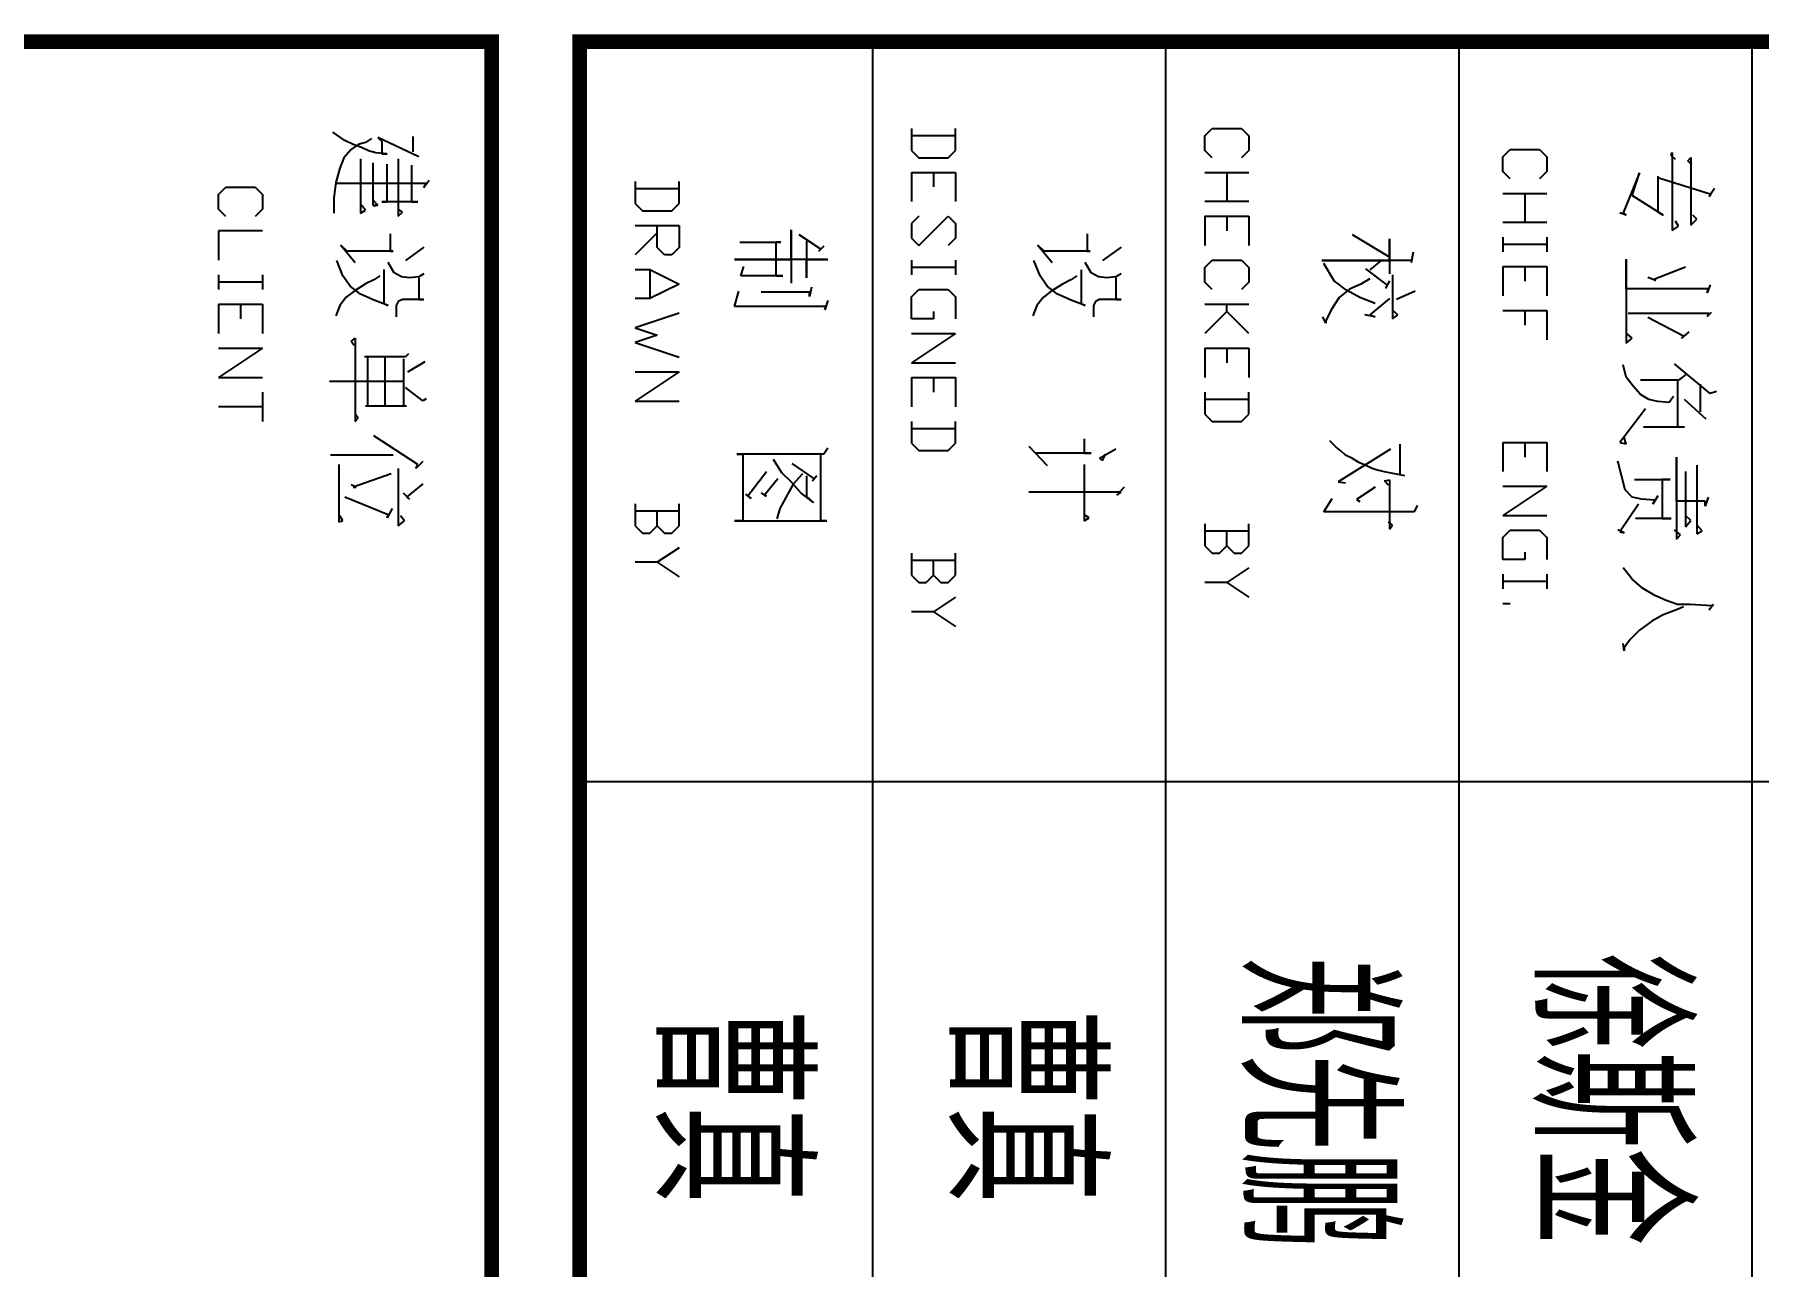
# Model space of a CAD drawing. Extents: x 2506385 to 2810062, y -487803 to -193521.
# Drawn here: x 2611502 to 2617385, y -446219 to -442014 of the extents above; entities that cross this region are included whole.
import ezdxf

# ---------------------------------------------------------------- set-up
doc = ezdxf.new("R2010")
doc.units = 0
doc.header["$LTSCALE"] = 1000
doc.header["$MEASUREMENT"] = 0
doc.layers.add('PUB_TITLE', color=4, linetype='Continuous')
doc.styles.add('TSSD_REIN', font='TSSDENG', dxfattribs={"width": 0.8, "bigfont": 'TSSDCHN'})

# ---------------------------------------------------------------- blocks, each defined once
blk = doc.blocks.new('EWW')
at = {"layer": 'PUB_TITLE'}
for p, q in [((-162743.9, 283054.6), (-162743.9, 276075)), ((-165269.8, 280054.6), (-158269.8, 280054.6)), ((-164748.5, 279916.6), (-164804.5, 279738.1)), ((-164769.5, 279927.1), (-164741.5, 279909.6)), ((-164741.5, 279909.6), (-164748.5, 279916.6)), ((-164440.5, 279913.1), (-164412.5, 279902.6)), ((-164346, 279916.6), (-164332, 279902.6)), ((-164069.5, 279913.1), (-164171, 279790.6)), ((-164076.5, 279934.1), (-164069.5, 279913.1)), ((-163348.5, 279923.6), (-163331, 279909.6)), ((-163345, 279920.1), (-163348.5, 279843.1)), ((-163331, 279909.6), (-163345, 279920.1)), ((-164664.5, 279867.6), (-164678.5, 279853.6)), ((-164643.5, 279846.6), (-164664.5, 279867.6)), ((-164426.5, 279906.1), (-164426.5, 279626.1)), ((-164412.5, 279902.6), (-164426.5, 279906.1)), ((-164342.5, 279909.6), (-164342.5, 279633.1)), ((-164332, 279902.6), (-164342.5, 279909.6)), ((-164101, 279878.1), (-164006.5, 279878.1)), ((-163982, 279899.1), (-164048.5, 279825.6)), ((-163824.5, 279867.6), (-163590, 279867.6)), ((-163716, 279906.1), (-163684.5, 279895.6)), ((-163702, 279895.6), (-163702, 279797.6)), ((-163684.5, 279895.6), (-163702, 279895.6)), ((-163600.5, 279885.1), (-163621.5, 279867.6)), ((-163590, 279867.6), (-163600.5, 279885.1)), ((-164874.5, 279846.6), (-164643.5, 279846.6)), ((-164864, 279836.1), (-164874.5, 279846.6)), ((-164850, 279850.1), (-164864, 279836.1)), ((-164640, 279804.6), (-164657.5, 279794.1)), ((-164626, 279783.6), (-164640, 279804.6)), ((-164500, 279829.1), (-164458, 279720.6)), ((-164265.5, 279822.1), (-164328.5, 279699.6)), ((-164279.5, 279839.6), (-164258.5, 279815.1)), ((-164258.5, 279815.1), (-164265.5, 279822.1)), ((-164132.5, 279829.1), (-164115, 279804.6)), ((-164115, 279804.6), (-164115, 279675.1)), ((-164111.5, 279801.1), (-163954, 279801.1)), ((-163954, 279825.6), (-163954, 279685.6)), ((-163852.5, 279797.6), (-163572.5, 279797.6)), ((-163702, 279797.6), (-163852.5, 279797.6)), ((-163803.5, 279829.1), (-163614.5, 279829.1)), ((-163635.5, 279846.6), (-163653, 279829.1)), ((-163614.5, 279829.1), (-163635.5, 279846.6)), ((-163586.5, 279811.6), (-163604, 279790.6)), ((-163572.5, 279797.6), (-163586.5, 279811.6)), ((-163348.5, 279801.1), (-163362.5, 279762.6)), ((-163348.5, 279843.1), (-163348.5, 279801.1)), ((-163341.5, 279822.1), (-163331, 279797.6)), ((-163331, 279797.6), (-163313.5, 279752.1)), ((-164892, 279783.6), (-164626, 279783.6)), ((-164881.5, 279780.1), (-164892, 279783.6)), ((-164867.5, 279794.1), (-164881.5, 279780.1)), ((-164678.5, 279752.1), (-164745, 279647.1)), ((-164689, 279734.6), (-164678.5, 279752.1)), ((-164059, 279787.1), (-164038, 279773.1)), ((-164038, 279773.1), (-164041.5, 279734.6)), ((-163775.5, 279776.6), (-163775.5, 279748.6)), ((-163775.5, 279654.1), (-163775.5, 279776.6)), ((-163775.5, 279748.6), (-163642.5, 279748.6)), ((-163642.5, 279780.1), (-163642.5, 279657.6)), ((-163642.5, 279748.6), (-163642.5, 279780.1)), ((-163362.5, 279762.6), (-163380, 279724.1)), ((-163313.5, 279752.1), (-163292.5, 279713.6)), ((-164811.5, 279734.6), (-164689, 279734.6)), ((-164454.5, 279727.6), (-164465, 279699.6)), ((-164458, 279720.6), (-164454.5, 279727.6)), ((-164048.5, 279703.1), (-164066, 279675.1)), ((-164041.5, 279734.6), (-164048.5, 279703.1)), ((-164017, 279692.6), (-163901.5, 279605.1)), ((-163719.5, 279734.6), (-163691.5, 279717.1)), ((-163709, 279678.6), (-163716, 279647.1)), ((-163705.5, 279724.1), (-163709, 279678.6)), ((-163691.5, 279717.1), (-163705.5, 279724.1)), ((-163404.5, 279682.1), (-163436, 279647.1)), ((-163380, 279724.1), (-163404.5, 279682.1)), ((-163292.5, 279713.6), (-163261, 279671.6)), ((-164822, 279671.6), (-164685.5, 279615.6)), ((-164745, 279647.1), (-164822, 279671.6)), ((-164678.5, 279626.1), (-164685.5, 279605.1)), ((-164685.5, 279615.6), (-164678.5, 279626.1)), ((-164528, 279626.1), (-164241, 279626.1)), ((-164426.5, 279626.1), (-164528, 279626.1)), ((-164258.5, 279647.1), (-164272.5, 279629.6)), ((-164241, 279626.1), (-164258.5, 279647.1)), ((-164125.5, 279626.1), (-164167.5, 279615.6)), ((-164094, 279650.6), (-164125.5, 279626.1)), ((-164066, 279675.1), (-164094, 279650.6)), ((-163898, 279626.1), (-163919, 279619.1)), ((-163901.5, 279605.1), (-163898, 279626.1)), ((-163740.5, 279622.6), (-163838.5, 279598.1)), ((-163716, 279647.1), (-163740.5, 279622.6)), ((-163691.5, 279668.1), (-163597, 279605.1)), ((-163593.5, 279619.1), (-163604, 279598.1)), ((-163597, 279605.1), (-163593.5, 279619.1)), ((-163436, 279647.1), (-163474.5, 279615.6)), ((-163261, 279671.6), (-163229.5, 279640.1)), ((-163229.5, 279640.1), (-163201.5, 279619.1)), ((-163191, 279619.1), (-163215.5, 279615.6)), ((-163201.5, 279619.1), (-163191, 279619.1)), ((-164902.5, 279330.5), (-164877.5, 279355.5)), ((-164902.5, 279230.5), (-164902.5, 279330.5)), ((-164877.5, 279355.5), (-164827.5, 279355.5)), ((-164827.5, 279355.5), (-164802.5, 279330.5)), ((-164752.5, 279205.5), (-164752.5, 279355.5)), ((-164652.5, 279355.5), (-164652.5, 279205.5)), ((-164602.5, 279355.5), (-164552.5, 279355.5)), ((-164577.5, 279355.5), (-164577.5, 279205.5)), ((-164502.5, 279355.5), (-164402.5, 279355.5)), ((-164502.5, 279205.5), (-164502.5, 279355.5)), ((-164352.5, 279355.5), (-164252.5, 279355.5)), ((-164352.5, 279205.5), (-164352.5, 279355.5)), ((-163902.5, 279355.5), (-163802.5, 279355.5)), ((-163902.5, 279205.5), (-163902.5, 279355.5)), ((-163752.5, 279355.5), (-163652.5, 279205.5)), ((-163752.5, 279205.5), (-163752.5, 279355.5)), ((-163652.5, 279205.5), (-163652.5, 279355.5)), ((-163602.5, 279330.5), (-163577.5, 279355.5)), ((-163602.5, 279230.5), (-163602.5, 279330.5)), ((-163577.5, 279355.5), (-163502.5, 279355.5)), ((-163452.5, 279355.5), (-163402.5, 279355.5)), ((-163427.5, 279355.5), (-163427.5, 279205.5)), ((-164752.5, 279280.5), (-164652.5, 279280.5)), ((-164502.5, 279280.5), (-164452.5, 279280.5)), ((-164352.5, 279280.5), (-164302.5, 279280.5)), ((-163902.5, 279280.5), (-163852.5, 279280.5)), ((-163527.5, 279280.5), (-163502.5, 279280.5)), ((-163502.5, 279280.5), (-163502.5, 279205.5)), ((-164877.5, 279205.5), (-164902.5, 279230.5)), ((-164802.5, 279230.5), (-164827.5, 279205.5)), ((-163577.5, 279205.5), (-163602.5, 279230.5)), ((-163352.5, 279205.5), (-163352.5, 279230.5)), ((-164827.5, 279205.5), (-164877.5, 279205.5)), ((-164602.5, 279205.5), (-164552.5, 279205.5)), ((-164502.5, 279205.5), (-164402.5, 279205.5)), ((-163902.5, 279205.5), (-163802.5, 279205.5)), ((-163502.5, 279205.5), (-163577.5, 279205.5)), ((-163452.5, 279205.5), (-163402.5, 279205.5)), ((-165269.8, 279054.6), (-158269.8, 279054.6)), ((-163686.8, 278913), (-163665.8, 278902.5)), ((-164551.3, 278899), (-164516.3, 278892)), ((-164523.3, 278895.5), (-164523.3, 278587.5)), ((-164516.3, 278892), (-164523.3, 278895.5)), ((-164418.3, 278906), (-164390.3, 278843)), ((-163788.3, 278871), (-163802.3, 278801)), ((-163665.8, 278902.5), (-163665.8, 278594.5)), ((-164537.3, 278815), (-164610.8, 278692.5)), ((-164596.8, 278818.5), (-164477.8, 278818.5)), ((-164523.3, 278818.5), (-164596.8, 278818.5)), ((-164523.3, 278587.5), (-164523.3, 278818.5)), ((-164439.3, 278811.5), (-164495.3, 278738)), ((-164474.3, 278829), (-164323.8, 278829)), ((-164453.3, 278818.5), (-164428.8, 278804.5)), ((-164428.8, 278804.5), (-164439.3, 278811.5)), ((-164393.8, 278818.5), (-164337.8, 278752)), ((-164337.8, 278846.5), (-164348.3, 278836)), ((-164348.3, 278836), (-164348.3, 278832.5)), ((-164323.8, 278829), (-164337.8, 278846.5)), ((-163896.8, 278853.5), (-163791.8, 278853.5)), ((-163879.3, 278822), (-163767.3, 278643.5)), ((-163802.3, 278801), (-163809.3, 278773)), ((-163774.3, 278818.5), (-163606.3, 278818.5)), ((-163770.8, 278801), (-163774.3, 278818.5)), ((-163756.8, 278815), (-163770.8, 278801)), ((-163620.3, 278829), (-163630.8, 278815)), ((-163606.3, 278818.5), (-163620.3, 278829)), ((-164523.3, 278790.5), (-164491.8, 278752)), ((-164460.3, 278752), (-164442.8, 278720.5)), ((-164376.3, 278769.5), (-164397.3, 278717)), ((-164330.8, 278769.5), (-164337.8, 278734.5)), ((-164337.8, 278752), (-164330.8, 278769.5)), ((-163823.3, 278738), (-163833.8, 278713.5)), ((-163812.8, 278759), (-163823.3, 278738)), ((-163809.3, 278773), (-163812.8, 278759)), ((-163749.8, 278769.5), (-163707.8, 278706.5)), ((-164442.8, 278720.5), (-164425.3, 278682)), ((-164425.3, 278682), (-164397.3, 278647)), ((-164397.3, 278717), (-164421.8, 278671.5)), ((-163847.8, 278692.5), (-163858.3, 278668)), ((-163833.8, 278713.5), (-163847.8, 278692.5)), ((-163707.8, 278706.5), (-163700.8, 278717)), ((-164453.3, 278629.5), (-164512.8, 278594.5)), ((-164421.8, 278671.5), (-164453.3, 278629.5)), ((-164397.3, 278647), (-164355.3, 278619)), ((-164355.3, 278619), (-164316.8, 278601.5)), ((-163886.3, 278636.5), (-163907.3, 278615.5)), ((-163872.3, 278654), (-163886.3, 278636.5)), ((-163858.3, 278668), (-163872.3, 278654)), ((-163767.3, 278643.5), (-163763.8, 278668)), ((-163665.8, 278594.5), (-163711.3, 278622.5)), ((-164309.8, 278601.5), (-164330.8, 278591)), ((-164316.8, 278601.5), (-164309.8, 278601.5)), ((-164974.2, 278313), (-164949.2, 278338)), ((-164949.2, 278338), (-164899.2, 278338)), ((-164899.2, 278338), (-164874.2, 278313)), ((-164824.2, 278188), (-164824.2, 278338)), ((-164724.2, 278338), (-164724.2, 278188)), ((-164674.2, 278338), (-164574.2, 278338)), ((-164674.2, 278188), (-164674.2, 278338)), ((-164524.2, 278313), (-164499.2, 278338)), ((-164499.2, 278338), (-164449.2, 278338)), ((-164449.2, 278338), (-164424.2, 278313)), ((-164374.2, 278188), (-164374.2, 278338)), ((-164274.2, 278338), (-164349.2, 278263)), ((-164224.2, 278338), (-164124.2, 278338)), ((-164224.2, 278188), (-164224.2, 278338)), ((-163999.2, 278338), (-164074.2, 278338)), ((-164049.2, 278338), (-164049.2, 278188)), ((-163974.2, 278313), (-163999.2, 278338)), ((-163549.2, 278338), (-163624.2, 278338)), ((-163599.2, 278338), (-163599.2, 278188)), ((-163524.2, 278313), (-163549.2, 278338)), ((-163474.2, 278338), (-163424.2, 278263)), ((-163424.2, 278263), (-163374.2, 278338)), ((-164974.2, 278213), (-164974.2, 278313)), ((-164524.2, 278213), (-164524.2, 278313)), ((-163974.2, 278213), (-163974.2, 278313)), ((-163549.2, 278263), (-163524.2, 278288)), ((-163524.2, 278288), (-163524.2, 278313)), ((-164949.2, 278188), (-164974.2, 278213)), ((-164874.2, 278213), (-164899.2, 278188)), ((-164824.2, 278263), (-164724.2, 278263)), ((-164674.2, 278263), (-164624.2, 278263)), ((-164499.2, 278188), (-164524.2, 278213)), ((-164424.2, 278213), (-164449.2, 278188)), ((-164349.2, 278263), (-164374.2, 278263)), ((-164349.2, 278263), (-164274.2, 278188)), ((-164224.2, 278263), (-164174.2, 278263)), ((-163999.2, 278188), (-163974.2, 278213)), ((-163549.2, 278263), (-163599.2, 278263)), ((-163524.2, 278238), (-163549.2, 278263)), ((-163549.2, 278188), (-163524.2, 278213)), ((-163524.2, 278213), (-163524.2, 278238)), ((-163424.2, 278263), (-163424.2, 278188)), ((-164899.2, 278188), (-164949.2, 278188)), ((-164674.2, 278188), (-164574.2, 278188)), ((-164449.2, 278188), (-164499.2, 278188)), ((-164224.2, 278188), (-164124.2, 278188)), ((-164074.2, 278188), (-163999.2, 278188)), ((-163624.2, 278188), (-163549.2, 278188)), ((-165269.8, 278054.6), (-158269.8, 278054.6)), ((-163749.8, 277913), (-163721.8, 277888.5)), ((-164568.8, 277902.5), (-164523.3, 277839.5)), ((-164477.8, 277902.5), (-164467.3, 277885)), ((-164467.3, 277885), (-164463.8, 277853.5)), ((-164463.8, 277885), (-164390.3, 277885)), ((-164390.3, 277902.5), (-164390.3, 277829)), ((-164390.3, 277885), (-164390.3, 277902.5)), ((-163879.3, 277885), (-163847.8, 277829)), ((-163732.3, 277902.5), (-163732.3, 277587.5)), ((-163721.8, 277888.5), (-163732.3, 277902.5)), ((-164554.8, 277797.5), (-164554.8, 277640)), ((-164554.8, 277787), (-164554.8, 277797.5)), ((-164481.3, 277801), (-164516.3, 277780)), ((-164467.3, 277825.5), (-164481.3, 277801)), ((-164463.8, 277853.5), (-164467.3, 277825.5)), ((-164390.3, 277829), (-164383.3, 277815)), ((-164383.3, 277815), (-164369.3, 277808)), ((-164369.3, 277808), (-164330.8, 277808)), ((-163865.3, 277801), (-163865.3, 277608.5)), ((-163865.3, 277776.5), (-163865.3, 277801)), ((-163840.8, 277839.5), (-163861.8, 277850)), ((-163847.8, 277829), (-163840.8, 277839.5)), ((-164614.3, 277787), (-164554.8, 277787)), ((-164491.8, 277766), (-164376.3, 277766)), ((-164470.8, 277752), (-164456.8, 277731)), ((-164369.3, 277780), (-164386.8, 277734.5)), ((-164376.3, 277766), (-164369.3, 277780)), ((-163914.3, 277776.5), (-163865.3, 277776.5)), ((-163826.8, 277776.5), (-163634.3, 277776.5)), ((-163644.8, 277794), (-163655.3, 277776.5)), ((-163634.3, 277776.5), (-163644.8, 277794)), ((-164456.8, 277731), (-164442.8, 277703)), ((-164442.8, 277703), (-164418.3, 277664.5)), ((-164407.8, 277685.5), (-164435.8, 277650.5)), ((-164386.8, 277734.5), (-164407.8, 277685.5)), ((-164575.8, 277619), (-164516.3, 277668)), ((-164554.8, 277640), (-164575.8, 277619)), ((-164470.8, 277626), (-164523.3, 277605)), ((-164435.8, 277650.5), (-164470.8, 277626)), ((-164418.3, 277664.5), (-164397.3, 277636.5)), ((-164397.3, 277636.5), (-164369.3, 277615.5)), ((-163889.8, 277587.5), (-163823.3, 277650.5)), ((-164369.3, 277615.5), (-164334.3, 277601.5)), ((-164899.2, 277338), (-164974.2, 277338)), ((-164949.2, 277338), (-164949.2, 277188)), ((-164874.2, 277313), (-164899.2, 277338)), ((-164824.2, 277338), (-164724.2, 277338)), ((-164824.2, 277188), (-164824.2, 277338)), ((-164674.2, 277313), (-164649.2, 277338)), ((-164649.2, 277338), (-164599.2, 277338)), ((-164599.2, 277338), (-164574.2, 277313)), ((-164524.2, 277338), (-164474.2, 277338)), ((-164499.2, 277338), (-164499.2, 277188)), ((-164424.2, 277313), (-164399.2, 277338)), ((-164399.2, 277338), (-164324.2, 277338)), ((-164274.2, 277338), (-164174.2, 277188)), ((-164274.2, 277188), (-164274.2, 277338)), ((-164174.2, 277188), (-164174.2, 277338)), ((-164124.2, 277338), (-164024.2, 277338)), ((-164124.2, 277188), (-164124.2, 277338)), ((-163899.2, 277338), (-163974.2, 277338)), ((-163949.2, 277338), (-163949.2, 277188)), ((-163874.2, 277313), (-163899.2, 277338)), ((-163449.2, 277338), (-163524.2, 277338)), ((-163499.2, 277338), (-163499.2, 277188)), ((-163424.2, 277313), (-163449.2, 277338)), ((-163374.2, 277338), (-163324.2, 277263)), ((-163324.2, 277263), (-163274.2, 277338)), ((-164874.2, 277213), (-164874.2, 277313)), ((-164574.2, 277213), (-164674.2, 277313)), ((-164424.2, 277213), (-164424.2, 277313)), ((-163874.2, 277213), (-163874.2, 277313)), ((-163449.2, 277263), (-163424.2, 277288)), ((-163424.2, 277288), (-163424.2, 277313)), ((-164899.2, 277188), (-164874.2, 277213)), ((-164824.2, 277263), (-164774.2, 277263)), ((-164674.2, 277213), (-164649.2, 277188)), ((-164599.2, 277188), (-164574.2, 277213)), ((-164399.2, 277188), (-164424.2, 277213)), ((-164349.2, 277263), (-164324.2, 277263)), ((-164324.2, 277263), (-164324.2, 277188)), ((-164124.2, 277263), (-164074.2, 277263)), ((-163899.2, 277188), (-163874.2, 277213)), ((-163449.2, 277263), (-163499.2, 277263)), ((-163424.2, 277238), (-163449.2, 277263)), ((-163449.2, 277188), (-163424.2, 277213)), ((-163424.2, 277213), (-163424.2, 277238)), ((-163324.2, 277263), (-163324.2, 277188)), ((-164974.2, 277188), (-164899.2, 277188)), ((-164824.2, 277188), (-164724.2, 277188)), ((-164649.2, 277188), (-164599.2, 277188)), ((-164524.2, 277188), (-164474.2, 277188)), ((-164324.2, 277188), (-164399.2, 277188)), ((-164124.2, 277188), (-164024.2, 277188)), ((-163974.2, 277188), (-163899.2, 277188)), ((-163524.2, 277188), (-163449.2, 277188)), ((-165269.8, 277054.6), (-158269.8, 277054.6)), ((-164561.8, 276878), (-164610.8, 276804.5)), ((-164572.3, 276888.5), (-164554.8, 276871)), ((-164554.8, 276871), (-164561.8, 276878)), ((-164526.8, 276902.5), (-164526.8, 276584)), ((-164526.8, 276829), (-164526.8, 276902.5)), ((-164386.8, 276902.5), (-164355.3, 276892)), ((-164365.8, 276895.5), (-164365.8, 276584)), ((-164355.3, 276892), (-164365.8, 276895.5)), ((-163882.8, 276902.5), (-163861.8, 276888.5)), ((-163861.8, 276888.5), (-163861.8, 276591)), ((-163634.3, 276878), (-163861.8, 276878)), ((-163777.8, 276857), (-163830.3, 276780)), ((-163788.3, 276864), (-163770.8, 276850)), ((-163770.8, 276850), (-163777.8, 276857)), ((-163634.3, 276899), (-163634.3, 276878)), ((-163634.3, 276584), (-163634.3, 276899)), ((-164589.8, 276829), (-164463.8, 276829)), ((-164463.8, 276829), (-164526.8, 276829)), ((-164432.3, 276846.5), (-164400.8, 276839.5)), ((-164414.8, 276839.5), (-164414.8, 276675)), ((-164400.8, 276839.5), (-164414.8, 276839.5)), ((-163795.3, 276815), (-163760.3, 276783.5)), ((-163788.3, 276829), (-163718.3, 276829)), ((-163728.8, 276811.5), (-163767.3, 276776.5)), ((-163697.3, 276853.5), (-163728.8, 276811.5)), ((-163718.3, 276829), (-163697.3, 276853.5)), ((-164628.3, 276776.5), (-164446.3, 276776.5)), ((-164526.8, 276776.5), (-164628.3, 276776.5)), ((-164586.3, 276741.5), (-164586.3, 276724)), ((-164586.3, 276601.5), (-164586.3, 276741.5)), ((-164526.8, 276584), (-164526.8, 276776.5)), ((-164470.8, 276748.5), (-164470.8, 276605)), ((-164470.8, 276724), (-164470.8, 276748.5)), ((-163798.8, 276745), (-163844.3, 276717)), ((-163767.3, 276776.5), (-163798.8, 276745)), ((-163760.3, 276783.5), (-163714.8, 276759)), ((-163714.8, 276759), (-163676.3, 276738)), ((-163676.3, 276738), (-163641.3, 276727.5)), ((-164586.3, 276724), (-164470.8, 276724)), ((-163802.3, 276692.5), (-163718.3, 276629.5)), ((-163777.8, 276731), (-163721.8, 276685.5)), ((-163718.3, 276692.5), (-163728.8, 276675)), ((-163721.8, 276685.5), (-163718.3, 276692.5)), ((-163711.3, 276640), (-163725.3, 276622.5)), ((-163718.3, 276629.5), (-163711.3, 276640)), ((-164470.8, 276605), (-164502.3, 276615.5)), ((-164365.8, 276584), (-164418.3, 276598)), ((-163861.8, 276612), (-163634.3, 276612)), ((-163861.8, 276591), (-163861.8, 276612)), ((-163634.3, 276612), (-163634.3, 276584)), ((-164718, 276394.5), (-164793, 276394.5)), ((-164768, 276394.5), (-164768, 276244.5)), ((-164693, 276369.5), (-164718, 276394.5)), ((-164643, 276394.5), (-164568, 276394.5)), ((-164643, 276244.5), (-164643, 276394.5)), ((-164568, 276394.5), (-164543, 276369.5)), ((-164493, 276294.5), (-164443, 276394.5)), ((-164443, 276394.5), (-164393, 276294.5)), ((-164343, 276394.5), (-164293, 276244.5)), ((-164243, 276244.5), (-164193, 276394.5)), ((-164143, 276394.5), (-164043, 276244.5)), ((-164143, 276244.5), (-164143, 276394.5)), ((-164043, 276244.5), (-164043, 276394.5)), ((-163618, 276394.5), (-163693, 276394.5)), ((-163668, 276394.5), (-163668, 276244.5)), ((-163593, 276369.5), (-163618, 276394.5)), ((-163543, 276394.5), (-163493, 276319.5)), ((-163493, 276319.5), (-163443, 276394.5)), ((-164693, 276269.5), (-164693, 276369.5)), ((-164543, 276344.5), (-164568, 276319.5)), ((-164543, 276369.5), (-164543, 276344.5)), ((-163618, 276319.5), (-163593, 276344.5)), ((-163593, 276344.5), (-163593, 276369.5)), ((-164718, 276244.5), (-164693, 276269.5)), ((-164568, 276319.5), (-164643, 276319.5)), ((-164618, 276319.5), (-164543, 276244.5)), ((-164493, 276294.5), (-164393, 276294.5)), ((-164493, 276244.5), (-164493, 276294.5)), ((-164393, 276294.5), (-164393, 276244.5)), ((-164293, 276244.5), (-164268, 276319.5)), ((-164268, 276319.5), (-164243, 276244.5)), ((-163618, 276319.5), (-163668, 276319.5)), ((-163593, 276294.5), (-163618, 276319.5)), ((-163618, 276244.5), (-163593, 276269.5)), ((-163593, 276269.5), (-163593, 276294.5)), ((-163493, 276319.5), (-163493, 276244.5)), ((-164793, 276244.5), (-164718, 276244.5)), ((-163693, 276244.5), (-163618, 276244.5)), ((-164877.1, 275506.3), (-164943.6, 275366.3)), ((-164796.6, 275541.3), (-164772.1, 275523.8)), ((-164786.1, 275530.8), (-164786.1, 275226.3)), ((-164772.1, 275523.8), (-164786.1, 275530.8)), ((-164723.1, 275502.8), (-164723.1, 275380.3)), ((-164723.1, 275481.8), (-164723.1, 275502.8)), ((-164569.1, 275523.8), (-164523.6, 275460.8)), ((-164478.1, 275523.8), (-164467.6, 275506.3)), ((-164467.6, 275506.3), (-164464.1, 275474.8)), ((-164464.1, 275506.3), (-164390.6, 275506.3)), ((-164390.6, 275523.8), (-164390.6, 275450.3)), ((-164390.6, 275506.3), (-164390.6, 275523.8)), ((-164177.1, 275527.3), (-164142.1, 275467.8)), ((-164044.1, 275520.3), (-164089.6, 275460.8)), ((-164051.1, 275530.8), (-164044.1, 275520.3)), ((-163827.1, 275502.8), (-163925.1, 275352.3)), ((-163837.6, 275520.3), (-163813.1, 275495.8)), ((-163813.1, 275495.8), (-163827.1, 275502.8)), ((-163760.6, 275520.3), (-163715.1, 275464.3)), ((-164947.1, 275485.3), (-164894.6, 275485.3)), ((-164849.1, 275481.8), (-164723.1, 275481.8)), ((-164688.1, 275450.3), (-164698.6, 275436.3)), ((-164674.1, 275436.3), (-164688.1, 275450.3)), ((-164467.6, 275446.8), (-164481.6, 275422.3)), ((-164464.1, 275474.8), (-164467.6, 275446.8)), ((-164390.6, 275450.3), (-164383.6, 275436.3)), ((-164205.1, 275471.3), (-164194.6, 275460.8)), ((-164194.6, 275460.8), (-164194.6, 275320.8)), ((-164187.6, 275453.8), (-164026.6, 275453.8)), ((-164110.6, 275450.3), (-164110.6, 275201.8)), ((-164026.6, 275464.3), (-164026.6, 275324.3)), ((-163708.1, 275474.8), (-163729.1, 275453.8)), ((-163715.1, 275464.3), (-163708.1, 275474.8)), ((-163634.6, 275457.3), (-163652.1, 275443.3)), ((-163617.1, 275436.3), (-163634.6, 275457.3)), ((-164887.6, 275397.8), (-164891.1, 275359.3)), ((-164887.6, 275380.3), (-164887.6, 275397.8)), ((-164870.1, 275436.3), (-164674.1, 275436.3)), ((-164723.1, 275397.8), (-164852.6, 275397.8)), ((-164723.1, 275380.3), (-164723.1, 275397.8)), ((-164614.6, 275408.3), (-164555.1, 275408.3)), ((-164555.1, 275418.8), (-164555.1, 275261.3)), ((-164555.1, 275408.3), (-164555.1, 275418.8)), ((-164481.6, 275422.3), (-164516.6, 275401.3)), ((-164492.1, 275387.3), (-164376.6, 275387.3)), ((-164369.6, 275401.3), (-164387.1, 275355.8)), ((-164383.6, 275436.3), (-164369.6, 275429.3)), ((-164376.6, 275387.3), (-164369.6, 275401.3)), ((-164369.6, 275429.3), (-164331.1, 275429.3)), ((-164191.1, 275390.8), (-164026.6, 275390.8)), ((-163858.6, 275418.8), (-163858.6, 275205.3)), ((-163813.1, 275436.3), (-163617.1, 275436.3)), ((-163795.6, 275411.8), (-163750.1, 275282.3)), ((-163655.6, 275401.3), (-163715.1, 275254.3)), ((-163676.6, 275415.3), (-163645.1, 275397.8)), ((-163645.1, 275397.8), (-163655.6, 275401.3)), ((-164943.6, 275366.3), (-164929.6, 275380.3)), ((-164940.1, 275345.3), (-164926.1, 275324.3)), ((-164929.6, 275380.3), (-164887.6, 275380.3)), ((-164926.1, 275324.3), (-164919.1, 275299.8)), ((-164898.1, 275334.8), (-164908.6, 275310.3)), ((-164891.1, 275359.3), (-164898.1, 275334.8)), ((-164856.1, 275348.8), (-164712.6, 275348.8)), ((-164716.1, 275362.8), (-164726.6, 275352.3)), ((-164709.1, 275352.3), (-164716.1, 275366.3)), ((-164712.6, 275366.3), (-164716.1, 275362.8)), ((-164695.1, 275324.3), (-164716.1, 275306.8)), ((-164712.6, 275348.8), (-164712.6, 275366.3)), ((-164684.6, 275306.8), (-164695.1, 275324.3)), ((-164471.1, 275373.3), (-164457.1, 275352.3)), ((-164457.1, 275352.3), (-164443.1, 275324.3)), ((-164443.1, 275324.3), (-164418.6, 275285.8)), ((-164387.1, 275355.8), (-164408.1, 275306.8)), ((-164194.6, 275331.3), (-164026.6, 275331.3)), ((-164919.1, 275282.3), (-164933.1, 275254.3)), ((-164908.6, 275310.3), (-164919.1, 275282.3)), ((-164919.1, 275299.8), (-164901.6, 275275.3)), ((-164901.6, 275275.3), (-164873.6, 275250.8)), ((-164870.1, 275306.8), (-164684.6, 275306.8)), ((-164576.1, 275240.3), (-164516.6, 275289.3)), ((-164436.1, 275271.8), (-164471.1, 275247.3)), ((-164408.1, 275306.8), (-164436.1, 275271.8)), ((-164418.6, 275285.8), (-164397.6, 275257.8)), ((-164257.6, 275289.3), (-163974.1, 275289.3)), ((-164247.1, 275275.3), (-164257.6, 275289.3)), ((-164233.1, 275285.8), (-164247.1, 275275.3)), ((-163984.6, 275299.8), (-163998.6, 275289.3)), ((-163974.1, 275289.3), (-163984.6, 275299.8)), ((-163750.1, 275292.8), (-163757.1, 275275.3)), ((-163750.1, 275282.3), (-163750.1, 275292.8)), ((-164933.1, 275254.3), (-164961.1, 275212.3)), ((-164873.6, 275250.8), (-164838.6, 275236.8)), ((-164838.6, 275236.8), (-164789.6, 275222.8)), ((-164789.6, 275222.8), (-164737.1, 275215.8)), ((-164737.1, 275215.8), (-164684.6, 275215.8)), ((-164555.1, 275261.3), (-164576.1, 275240.3)), ((-164471.1, 275247.3), (-164523.6, 275226.3)), ((-164397.6, 275257.8), (-164369.6, 275236.8)), ((-164369.6, 275236.8), (-164334.6, 275222.8)), ((-163827.1, 275233.3), (-163631.1, 275233.3)), ((-163634.6, 275247.3), (-163652.1, 275236.8)), ((-163631.1, 275233.3), (-163634.6, 275247.3)), ((-164774, 274947.9), (-164749, 274972.9)), ((-164749, 274972.9), (-164699, 274972.9)), ((-164699, 274972.9), (-164674, 274947.9)), ((-164624, 274972.9), (-164624, 274822.9)), ((-164474, 274972.9), (-164424, 274972.9)), ((-164449, 274972.9), (-164449, 274822.9)), ((-164374, 274972.9), (-164274, 274972.9)), ((-164374, 274822.9), (-164374, 274972.9)), ((-164224, 274972.9), (-164124, 274822.9)), ((-164224, 274822.9), (-164224, 274972.9)), ((-164124, 274822.9), (-164124, 274972.9)), ((-164074, 274972.9), (-163974, 274972.9)), ((-164024, 274972.9), (-164024, 274822.9)), ((-164774, 274847.9), (-164774, 274947.9)), ((-164374, 274897.9), (-164324, 274897.9)), ((-164749, 274822.9), (-164774, 274847.9)), ((-164699, 274822.9), (-164749, 274822.9)), ((-164674, 274847.9), (-164699, 274822.9)), ((-164624, 274822.9), (-164524, 274822.9)), ((-164474, 274822.9), (-164424, 274822.9)), ((-164374, 274822.9), (-164274, 274822.9))]:
    blk.add_line(p, q, dxfattribs=at)
at = {"layer": 'PUB_TITLE', "const_width": 50}
for points in [[(-165269.8, 283054.6), (-158269.8, 283054.6), (-158269.8, 276054.6), (-165269.8, 276054.6)], [(-165269.8, 263754.6), (-165269.8, 275754.6), (-158269.8, 275754.6), (-158269.8, 263754.6)]]:
    blk.add_lwpolyline(points, close=True, dxfattribs=at)
at = {"layer": 'PUB_TITLE', "style": 'TSSD_REIN', "width": 0.7}
for s, p in [('徐斯金', (-162158.4, 279315.6, -125)), ('郑先鹏', (-162147.4, 278315.6, -125)), ('曹真', (-161969.7, 277315.6, -125)), ('曹真', (-161969.7, 276315.6, -125))]:
    blk.add_text(s, height=500, dxfattribs=at).set_placement(p)

msp = doc.modelspace()

# ---------------------------------------------------------------- block references
at = {"rotation": 270}
msp.add_blockref('EWW', (2337307.1, -607308.5), dxfattribs=at)

doc.saveas('drawing.dxf')
